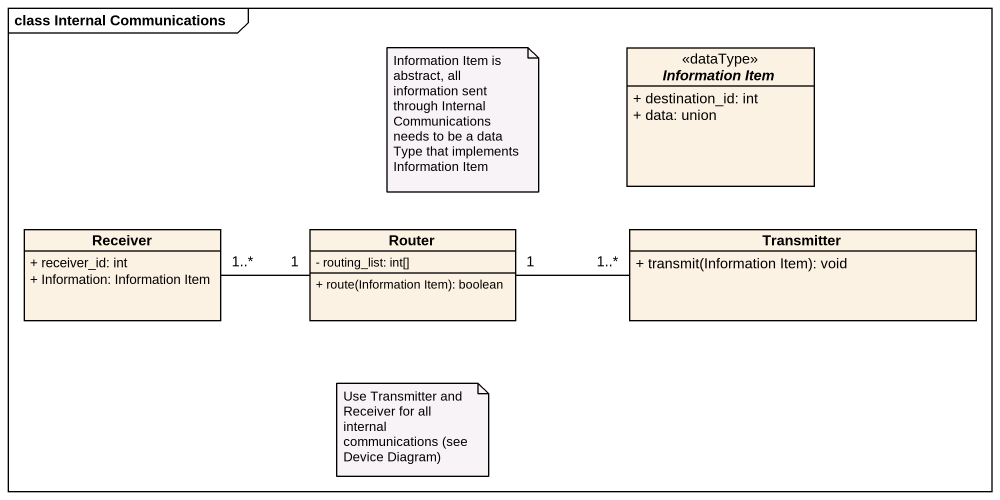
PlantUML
@startuml
mainframe class Internal Communications
hide circle
hide empty members
skinparam classAttributeIconSize 0
abstract class "Information Item" as Information_Item <<dataType>> {
  + destination_id: int
  + data: union
}
class Receiver {
  + receiver_id: int
  + Information: Information Item
}
class Router {
  - routing_list: int[]
  + route(Information Item): boolean
}
class Transmitter {
  + transmit(Information Item): void
}
Receiver "1..*" -right- "1" Router
Router "1" -right- "1..*" Transmitter
note as N1
  Information Item is abstract, all information sent through Internal Communications needs to be a data Type that implements Information Item
end note
note as N2
  Use Transmitter and Receiver for all internal communications (see Device Diagram)
end note
@enduml
